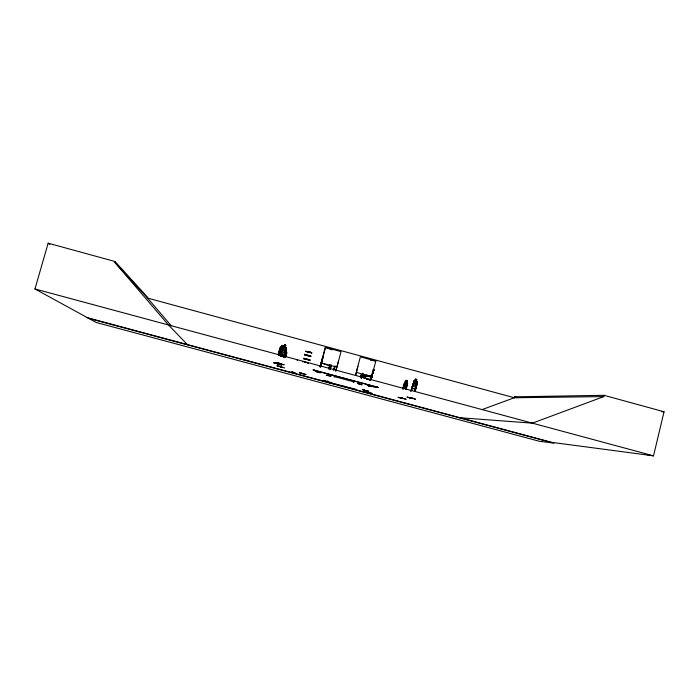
<?xml version="1.0" encoding="UTF-8"?>
<svg xmlns="http://www.w3.org/2000/svg" width="699" height="699" viewBox="0 0 699 699"><rect width="100%" height="100%" fill="white"/><g stroke="black" fill="none" stroke-linecap="round" stroke-linejoin="round"><path stroke-width="1.05" d="M405.918 399.216L401.68 397.949M415.241 388.915L416.185 387.132L415.241 388.915L412.043 388.277L412.157 386.355M286.127 347.394L283.165 346.311L282.571 346.861L281.094 353.799L284.851 355.171L285.725 351.92L284.607 351.545M281.234 351.824L281.138 353.808L284.152 354.751M369.736 385.909L369.264 385.988M278.857 354.218L278.962 352.27L278.901 354.227L281.819 355.206L278.901 354.227M334.192 376.682L334.795 376.481M334.305 376.744L334.917 376.569M403.07 389.072L403.201 387.255M372.34 377.224L366.084 375.485L366.293 375.879M371.641 386.678L367.054 385.263M330.837 376.088L326.337 375.18L330.907 376.202M374.122 370.147L373.161 369.622M373.764 369.893L374.472 369.78L373.834 369.5M482.511 409.439L514.246 397.766L514.481 396.822L604.102 395.319L664.05 411.772L653.521 455.827L647.816 455.084M532.367 423.157L603.796 396.586L604.102 395.319M410.776 391.589L414 380.745L417.181 381.348L417.486 382.1L415.049 391.379M411.178 390.619L413.642 382.589L411.545 390.697M411.405 390.654L413.642 382.589M416.787 379.312L415.398 379.05L414.944 380.99L414.114 381.479L413.214 384.974L413.493 386.599L414.752 386.844L415.809 385.472L416.718 381.969C415.433 380.876 417.827 377.373 416.246 381.235M414.988 380.999L415.398 379.05M414.673 391.3L417.146 383.235L415.189 391.423M414.813 391.344L417.286 383.279M416.097 387.106L417.486 382.1M402.799 388.723L404.922 381.951L407.377 382.423L407.622 383.052L405.979 389.291M402.947 388.766L404.127 383.594L404.572 383.69L403.244 388.819M403.087 388.775L404.572 383.69M405.621 382.117L406.058 380.282L407.176 380.474L406.145 386.276L405.245 387.604L404.249 387.429L404.083 385.918L406.128 380.37M407.08 380.518L406.713 382.248M405.682 389.238L407.019 384.083L407.456 384.179L406.128 389.334M405.831 389.282L407.019 384.083M363.314 377.923L364.004 375.293L365.525 376.324L365 378.072M364.118 378.142L364.651 376.114L363.987 375.354M370.426 380.37L373.327 370.461M370.601 380.387L373.214 370.409M370.951 379.443L375.835 361.034L370.54 360.212M368.626 392.864L369.605 392.908M355.511 375.276L360.352 356.857L375.765 361.042M355.774 375.354L357.897 366.285M360.247 376.796L360.667 375.022L362.493 374.891L361.802 377.521M360.99 377.303L361.523 375.267L362.475 374.944M361.226 378.29L362.327 374.07M361.383 378.316L362.493 374.105M361.82 377.311L362.921 373.091M319.985 366.809L322.65 356.796M320.159 366.861L325.315 347.377L332.208 349.884M320.308 366.896L325.507 347.394L341.025 351.606L335.878 371.055M320.596 366.94L323.27 356.909M324.607 380.623L325.419 380.824L324.554 380.885M325.018 380.903L331.169 382.571M329.037 368.329L329.771 365.131M330.024 369.107L331.073 365.149M330.181 369.159L331.221 365.184M327.158 381.051L326.957 381.89M330.339 369.194L331.387 365.236M327.219 381.96L327.438 381.13M333.904 369.334L334.725 366.25L333.65 370.348M334.052 369.684L335.083 365.848M335.616 370.986L338.543 361.042M278.219 354.384L279.958 348.469M278.359 354.419L280.282 347.368L280.849 346.844L282.929 347.621M278.359 354.716L280.325 347.377M278.831 353.511L280.299 348.583L278.438 355.52M278.997 355.04L281.61 347.831L282.763 348.233M279.617 355.249L280.072 351.029L280.989 347.621L281.767 347.22M281.723 347.211C280.448 344.057 285.419 346.407 282.213 345.393L281.741 347.15L280.849 346.844M280.168 354.987L282.204 347.945M280.308 355.013L282.579 346.835M280.517 355.101L282.562 348.067L280.666 355.127M280.544 356.481L281.461 353.082L280.299 352.698M281.391 355.843L282.081 353.292M281.461 356.534L282.265 353.563M283.392 357.145L285.751 347.936L285.271 347.097L285.83 345.201L284.502 344.747L282.326 350.557L282.571 352.261L283.777 352.663L284.816 351.396M281.924 355.625L282.457 353.65M281.915 356.202L282.597 353.685M282.116 356.289L282.641 353.93M282.256 356.315L282.798 354.288M283.532 357.18L285.699 349.133L283.75 357.268M283.89 357.294L286.441 348.146L284.17 354.821M285.061 357.259L286.275 353.248L285.192 357.285M285.664 356.359L286.607 353.353L286.144 353.213M285.681 356.979L286.974 352.313L285.839 351.335L286.407 349.561L285.454 355.372L284.484 356.56M328.722 369.002L329.849 364.878M329.203 369.133L330.33 365.018M187.393 344.581L168.459 324.965L114.793 262.361L115.029 261.522L48.161 243.173L34.95 288.958L96.165 322.466L539.078 441.2L553.957 443.192L88.502 318.325M361.933 384.799L357.372 383.419L362.03 384.834M320.824 372.803L316.332 371.816M405.569 389.518L406.346 387.805M353.248 381.837L354.14 381.68L353.406 381.803M353.974 381.715L353.379 381.837M318.421 372.462L318.936 372.261M318.63 372.427L319.085 372.252L318.438 372.445M398.255 397.268L402.607 398.561M402.441 398.57L398.098 397.294M284.109 354.743L285.105 353.126M411.021 398.247L406.984 397.006L411.222 398.247M277.695 363.681L273.597 362.781L277.879 363.707M280.054 363.436L275.773 362.519L279.853 363.436M280.815 366.669L276.961 365.83M280.998 366.687L277.162 365.813M279.058 355.782L280.334 354.131L280.098 351.684L280.692 353.825M404.45 382.554L404.922 382.012M414.044 380.763L413.406 381.331M282.614 346.87L283.174 346.381M368.653 393.056L369.754 392.855M370.138 393.31C367.91 393.362 375.913 393.345 369.657 393.327L370.016 393.432M371.405 393.231L371.265 393.354M293.222 372.244L291.396 372.392L293.388 372.646M291.396 372.392L292.689 372.113L291.798 372.488M293.606 372.873L294.576 372.602L293.659 372.89M293.895 373.056L295.065 372.733L294.139 373.021M291.728 372.488L293.03 372.191L291.649 372.244M293.405 372.925L294.733 372.663M293.79 373.039L294.559 372.611M319.111 372.515L318.491 372.375M334.166 376.551L354.07 381.907M324.467 381.348L325.323 381.287L324.703 381.409M329.421 382.676L330.312 382.624L329.657 382.737M331.195 382.668L331.868 382.554L331.212 382.694M360.396 376.018L360.867 376.132M364.782 377.207L365.254 377.32M369.858 385.997L368.871 386.049M311.754 353.1L308.504 351.842M308.285 351.903L308.442 351.85M311.658 352.916L311.291 352.742M310.828 355.983L304.528 354.218L305.323 354.594M310.819 356.219L304.423 354.428L305.227 354.812M310.767 356.42L304.423 354.699M368.556 393.03L370.164 393.048L368.871 393.118M514.246 397.766L603.796 396.586M374.454 369.841L373.782 369.771M661.883 411.72L664.05 411.772M366.075 375.713L372.235 377.434M304.939 374.349L306.066 374.542L299.574 372.785L304.956 374.349M372.401 376.796L369.037 375.634M372.384 377.032L368.146 375.643M460.003 417.722L532.594 423.175M362.624 389.762L368.81 391.414L363.637 389.955M309.43 359.749L309.989 359.793L303.838 358.238M309.412 359.985L309.972 360.029L303.733 358.447M309.36 360.177L309.919 360.221L303.681 358.648M309.255 360.387L309.814 360.431L309.028 360.072M373.694 370.086L374.131 370.155M303.104 361.724L302.615 361.741M372.96 372.943L373.633 372.951L372.418 372.488M372.943 373.179L373.624 373.187L372.392 372.716M372.89 373.371L373.572 373.38L372.34 372.917M372.794 373.581L373.257 373.484M400.37 397.941L403.769 398.622M362.292 374.856L371.772 376.551M362.624 389.745L363.646 389.963M306.424 351.483L305.638 351.553M304.449 358.832L303.672 358.875M409.168 397.661L413.065 398.491M412.087 388.294L415.223 388.845M285.786 345.192L284.528 344.825M367.491 375.267L366.459 375.241M367.403 375.477L366.136 375.284L366.774 375.608M284.004 346.608L283.121 346.302M285.288 347.045L286.441 348.146M415.337 399.164L411.528 397.949M306.407 351.483L309.605 352.279M310.024 352.488L310.74 352.646M280.911 367.01L284.711 367.919M304.441 358.832L309.037 360.072M366.547 378.875L368.093 379.251M366.521 378.963L367.228 379.26M366.486 379.094L367.22 379.286M363.637 389.963L364.371 390.138M307.971 351.632L305.716 351.23M309.229 352.296L310.007 352.611M309.194 352.418L309.998 352.619M304.353 361.986L306.005 362.405M304.327 362.065L305.987 362.493M304.292 362.204L305.096 362.432M301.374 373.144L302.186 373.345M279.154 366.337L282.859 367.508M282.719 367.482L279.076 366.328M307.979 351.623L311.553 352.584M291.771 372.174L293.519 372.576M325.009 381.366L329.727 382.615M86.79 317.556L551.869 442.371L653.521 455.827L34.95 288.958M321.365 362.964L336.909 367.158M356.272 372.384L371.711 376.551M334.751 376.56L334.305 376.752M514.481 396.822L516.552 397.382M514.403 397.766L147.524 298.071L114.793 262.361M362.964 374.201L363.934 374.463M361.339 374.638L365.07 375.643M362.335 375.485L363.847 375.896M368.915 379.557L370.461 379.994M368.871 379.714L369.701 379.906M309.692 351.964L305.664 351.344M369.745 379.688L370.479 379.906M306.835 362.632L308.233 363.061M406.04 399.269L401.558 397.923M309.683 351.955L310.452 352.191M306.8 351.623L307.56 351.842M306.765 351.746L307.525 351.964M407.36 382.353L407.622 383.052M367.578 390.994L368.172 391.187M411.37 397.871L415.564 399.19M307.586 362.956L308.224 363.148M278.01 363.069L282.047 364.336M280.15 363.943L284.021 364.773M281.706 364.992L277.608 364.092L281.767 364.965M275.817 363.314L279.731 364.555M417.181 381.348L417.434 382.117M310.417 352.322L311.859 352.785M372.252 373.126L373.257 373.484M373.222 369.439L374.437 369.893M299.897 372.96L300.387 373.126M285.192 350.155L285.917 350.4M282.064 347.919L282.562 348.067M285.349 349.579L286.074 349.823M279.818 348.434L280.299 348.583M321.182 362.938L331.099 366.328M282.317 349.78L280.334 349.107L282.239 349.832M366.722 375.8L366.084 375.538M310.784 356.542L304.414 354.935M48.161 243.173L49.83 244.536M279.993 363.864L284.091 364.747M115.029 261.522L147.699 297.442L147.524 298.071L171.29 325.795M283.121 354.594L283.357 356.193M280.849 354.314L281.094 356.464M323.078 380.509A134.811 92.818 21 0 1 325.839 381.549M327.604 382.021A320.937 37.091 15.1 0 1 340.098 385.193M341.89 385.647A320.937 37.091 15.1 0 1 345.463 386.573M346.354 386.8A320.937 37.091 15.1 0 1 348.146 387.263M349.037 387.499A320.937 37.091 15.1 0 1 356.193 389.369M363.358 391.265A320.937 37.091 15.1 0 1 366.931 392.218M296.682 359.784A0.874 0.874 0 0 1 297.529 360.431M414.787 381.61L413.887 385.105L415.136 385.341L416.045 381.846L414.787 381.61M415.573 379.47L415.416 380.09L416.22 380.247L416.377 379.618L415.573 379.47M405.472 382.711L404.616 386.014L405.612 386.18L406.469 382.877L405.472 382.711M406.18 380.675L406.032 381.261L406.669 381.374L406.827 380.78L406.18 380.675M282.387 345.778L282.221 346.381L282.964 346.643L283.13 346.031L282.387 345.778M283.908 347.307L282.973 350.776L284.178 351.186L285.105 347.718L283.908 347.307M284.703 345.219L284.537 345.839L285.306 346.101L285.472 345.481L284.703 345.219M280.378 349.116L279.451 350.811L280.386 349.194M314.157 370.147L312.96 369.902L318.386 372.375L319.487 372.646L314.069 370.182L377.46 387.176L368.382 385.813L369.395 386.101L378.316 387.491L314.069 370.182"/></g></svg>
